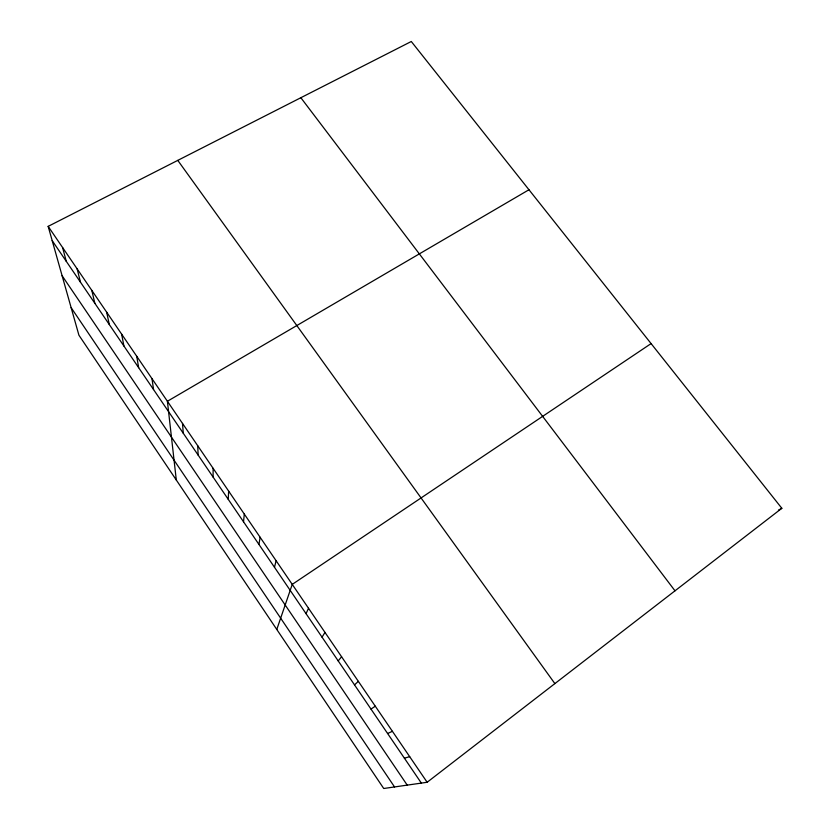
<?xml version="1.0" encoding="UTF-8"?>
<svg xmlns="http://www.w3.org/2000/svg" width="830" height="830" viewBox="0 0 830 830"><rect width="100%" height="100%" fill="white"/><g stroke="black" fill="none" stroke-linecap="round" stroke-linejoin="round"><path stroke-width="1.25" d="M228.25 499.349L228.634 491.08M243.522 521.78L244.311 514.071M258.929 544.428L260.132 537.28M274.491 567.284L276.11 560.717M276.784 629.462L292.243 584.382L651.093 343.589M306.042 613.65L308.532 608.265M322.04 637.17L324.976 632.398M338.194 660.908L341.587 656.758M354.503 684.875L358.363 681.368M427.149 782.265L781.839 508.292L411.286 41.5L48.161 226.362L78.923 335.206L383.73 788.5L427.149 782.265L48.161 226.362M370.979 709.069L375.305 706.216M528.969 189.748L167.401 401.264L176.302 480.031M778.447 510.108L781.839 508.292M387.6 733.502L392.414 731.313M404.397 758.184L409.688 756.659M300.854 97.722L674.998 590.815M177.776 160.377L554.876 683.609M52.186 240.617L421.35 783.095M62.105 275.726L407.219 785.128M71.131 307.65L394.541 786.944M62.582 247.516L66.276 261.315M77.128 268.858L80.489 282.21M91.819 290.407L94.838 303.282M106.655 312.163L109.311 324.561M121.626 334.127L123.919 346.027M136.732 356.288L138.662 367.7M151.994 378.667L153.55 389.571M182.496 423.404L183.285 433.27M197.727 445.752L198.142 455.089M213.103 468.307L213.123 477.115"/></g></svg>
